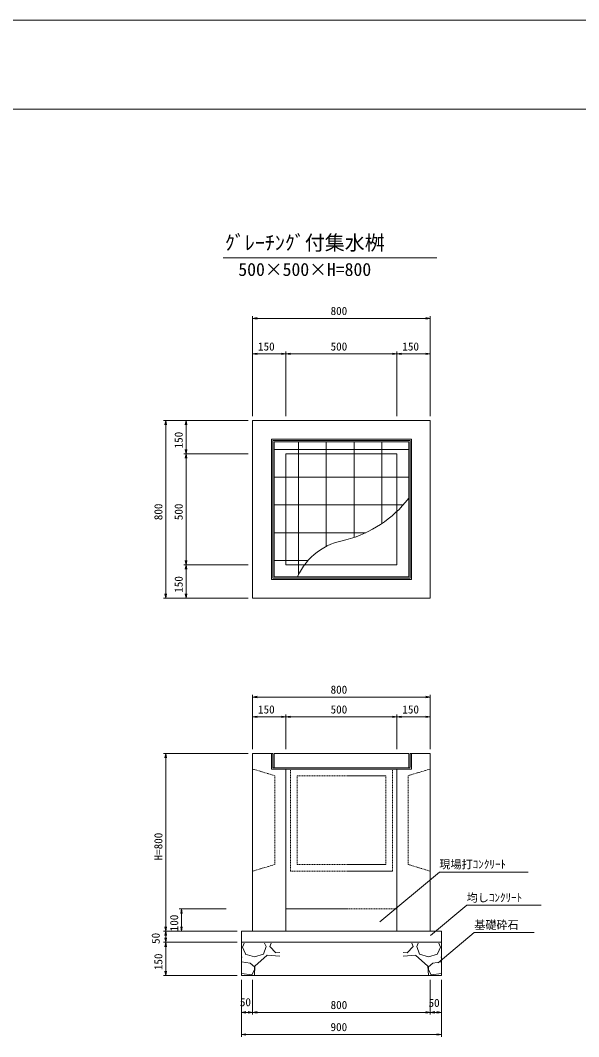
# Model space of a CAD drawing. Units: millimetres on the paper. Extents: x 0 to 841, y 0 to 594.
# Drawn here: x 420.5 to 546.2, y 365.2 to 594 of the extents above; entities that cross this region are included whole.
import ezdxf
from ezdxf.enums import TextEntityAlignment as Align

# ---------------------------------------------------------------- set-up
doc = ezdxf.new("R2010")
doc.units = ezdxf.units.MM
doc.linetypes.add('USER1', pattern=[0.375, 0.25, -0.125])
for name, color, linetype, lineweight in [('D-STR-DIM（寸法）', 7, 'Continuous', 18), ('D-STR-HTXT（旗揚げ）', 7, 'Continuous', 18), ('D-STR-STR1（構造物）', 4, 'Continuous', 18), ('D-STR-STRn（構造物）', 7, 'Continuous', 18), ('D-STR（構造物外形線）', 1, 'Continuous', 18), ('D-TTL(外枠）', 2, 'Continuous', 18), ('DEFPOINTS_2', 8, 'Continuous', 18)]:
    doc.layers.add(name, color=color, linetype=linetype, lineweight=lineweight)
doc.layers.add('D-STR-TXT（文字）', color=7, linetype='Continuous')
doc.layers.add('D-TTL-TXT（文字）', color=7, linetype='Continuous')
doc.styles.add('ＭＳ ゴシック', font='')
doc.styles.get('ＭＳ ゴシック').set_extended_font_data('MS Gothic')

msp = doc.modelspace()

# ---------------------------------------------------------------- linework, layer by layer
at = {"layer": 'D-STR-DIM（寸法）'}
for p, q in [((472.823, 504.898), (472.823, 527.398)), ((472.823, 526.898), (473.823, 527.064)), ((473.823, 526.731), (472.823, 526.898)), ((472.823, 526.898), (473.823, 526.898)), ((511.823, 526.898), (473.823, 526.898)), ((511.823, 527.064), (512.823, 526.898)), ((512.823, 526.898), (511.823, 526.731)), ((512.823, 526.898), (511.823, 526.898)), ((512.823, 504.898), (512.823, 527.398)), ((472.823, 504.898), (472.823, 519.398)), ((472.823, 518.898), (473.823, 519.064)), ((473.823, 518.731), (472.823, 518.898)), ((472.823, 518.898), (473.823, 518.898)), ((479.323, 518.898), (473.823, 518.898)), ((479.323, 519.064), (480.323, 518.898)), ((480.323, 518.898), (479.323, 518.731)), ((480.323, 518.898), (479.323, 518.898)), ((480.323, 504.898), (480.323, 519.398)), ((480.323, 504.898), (480.323, 519.398)), ((480.323, 518.898), (481.323, 519.064)), ((481.323, 518.731), (480.323, 518.898)), ((480.323, 518.898), (481.323, 518.898)), ((504.323, 518.898), (481.323, 518.898)), ((504.323, 519.064), (505.323, 518.898)), ((505.323, 518.898), (504.323, 518.731)), ((505.323, 518.898), (504.323, 518.898)), ((505.323, 504.898), (505.323, 519.398)), ((505.323, 504.898), (505.323, 519.398)), ((505.323, 518.898), (506.323, 519.064)), ((506.323, 518.731), (505.323, 518.898)), ((505.323, 518.898), (506.323, 518.898)), ((511.823, 518.898), (506.323, 518.898)), ((511.823, 519.064), (512.823, 518.898)), ((512.823, 518.898), (511.823, 518.731)), ((512.823, 518.898), (511.823, 518.898)), ((512.823, 504.898), (512.823, 519.398)), ((471.823, 503.898), (452.749, 503.898)), ((453.082, 502.898), (453.249, 503.898)), ((453.249, 503.898), (453.415, 502.898)), ((453.249, 503.898), (453.249, 502.898)), ((471.823, 503.898), (457.323, 503.898)), ((457.656, 502.898), (457.823, 503.898)), ((457.823, 503.898), (457.989, 502.898)), ((457.823, 503.898), (457.823, 502.898)), ((453.249, 502.898), (453.249, 464.898)), ((457.823, 502.898), (457.823, 497.398)), ((457.823, 496.398), (457.656, 497.398)), ((457.989, 497.398), (457.823, 496.398)), ((457.823, 496.398), (457.823, 497.398)), ((471.823, 496.398), (457.323, 496.398)), ((471.823, 496.398), (457.323, 496.398)), ((457.656, 495.398), (457.823, 496.398)), ((457.823, 496.398), (457.989, 495.398)), ((457.823, 496.398), (457.823, 495.398)), ((457.823, 495.398), (457.823, 472.398)), ((471.823, 471.398), (457.323, 471.398)), ((471.823, 471.398), (457.323, 471.398)), ((457.823, 471.398), (457.656, 472.398)), ((457.656, 470.398), (457.823, 471.398)), ((457.989, 472.398), (457.823, 471.398)), ((457.823, 471.398), (457.823, 472.398)), ((457.823, 471.398), (457.989, 470.398)), ((457.823, 471.398), (457.823, 470.398)), ((457.823, 470.398), (457.823, 464.898)), ((453.249, 463.898), (453.082, 464.898)), ((453.415, 464.898), (453.249, 463.898)), ((453.249, 463.898), (453.249, 464.898)), ((457.823, 463.898), (457.656, 464.898)), ((457.989, 464.898), (457.823, 463.898)), ((457.823, 463.898), (457.823, 464.898)), ((471.823, 463.898), (452.749, 463.898)), ((471.823, 463.898), (457.323, 463.898)), ((472.823, 429.928), (472.823, 442.137)), ((472.823, 441.637), (473.823, 441.803)), ((511.823, 441.803), (512.823, 441.637)), ((512.823, 429.928), (512.823, 442.137)), ((473.823, 441.47), (472.823, 441.637)), ((472.823, 441.637), (473.823, 441.637)), ((473.823, 441.637), (511.823, 441.637)), ((512.823, 441.637), (511.823, 441.47)), ((512.823, 441.637), (511.823, 441.637)), ((472.823, 429.928), (472.823, 437.678)), ((472.823, 437.178), (473.823, 437.344)), ((473.823, 437.011), (472.823, 437.178)), ((472.823, 437.178), (473.823, 437.178)), ((473.823, 437.178), (479.323, 437.178)), ((479.323, 437.344), (480.323, 437.178)), ((480.323, 437.178), (479.323, 437.011)), ((480.323, 437.178), (479.323, 437.178)), ((480.323, 429.928), (480.323, 437.678)), ((480.323, 429.928), (480.323, 437.678)), ((480.323, 437.178), (481.323, 437.344)), ((481.323, 437.011), (480.323, 437.178)), ((480.323, 437.178), (481.323, 437.178)), ((481.323, 437.178), (504.323, 437.178)), ((504.323, 437.344), (505.323, 437.178)), ((505.323, 437.178), (504.323, 437.011)), ((505.323, 437.178), (504.323, 437.178)), ((505.323, 429.928), (505.323, 437.678)), ((505.323, 429.928), (505.323, 437.678)), ((505.323, 437.178), (506.323, 437.344)), ((506.323, 437.011), (505.323, 437.178)), ((505.323, 437.178), (506.323, 437.178)), ((506.323, 437.178), (511.823, 437.178)), ((511.823, 437.344), (512.823, 437.178)), ((512.823, 437.178), (511.823, 437.011)), ((512.823, 437.178), (511.823, 437.178)), ((512.823, 429.928), (512.823, 437.678)), ((471.823, 428.928), (452.749, 428.928)), ((453.082, 427.928), (453.249, 428.928)), ((453.249, 428.928), (453.415, 427.928)), ((453.249, 428.928), (453.249, 427.928)), ((453.249, 427.928), (453.249, 389.928)), ((466.823, 393.928), (456.304, 393.928)), ((456.637, 392.928), (456.804, 393.928)), ((456.804, 393.928), (456.97, 392.928)), ((456.804, 393.928), (456.804, 392.928)), ((456.804, 389.928), (456.804, 392.928)), ((453.249, 388.928), (453.082, 389.928)), ((453.415, 389.928), (453.249, 388.928)), ((453.249, 388.928), (453.249, 389.928)), ((456.804, 388.928), (456.637, 389.928)), ((456.97, 389.928), (456.804, 388.928)), ((456.804, 388.928), (456.804, 389.928)), ((469.323, 388.928), (452.749, 388.928)), ((466.823, 388.928), (452.749, 388.928)), ((453.082, 387.928), (453.249, 388.928)), ((453.249, 386.428), (453.082, 387.428)), ((453.249, 388.928), (453.415, 387.928)), ((453.249, 388.928), (453.249, 387.928)), ((453.249, 387.928), (453.249, 387.428)), ((453.415, 387.428), (453.249, 386.428)), ((453.249, 386.428), (453.249, 387.428)), ((469.323, 388.928), (456.304, 388.928)), ((469.323, 386.428), (452.749, 386.428)), ((469.323, 386.428), (452.749, 386.428)), ((453.082, 385.428), (453.249, 386.428)), ((453.249, 386.428), (453.415, 385.428)), ((453.249, 386.428), (453.249, 385.428)), ((453.249, 385.428), (453.249, 379.928)), ((453.249, 378.928), (453.082, 379.928)), ((453.415, 379.928), (453.249, 378.928)), ((453.249, 378.928), (453.249, 379.928)), ((469.323, 378.928), (452.749, 378.928)), ((470.323, 377.928), (470.323, 365.167)), ((470.323, 377.928), (470.323, 370.135)), ((472.823, 377.928), (472.823, 370.135)), ((472.823, 377.928), (472.823, 370.135)), ((512.823, 377.928), (512.823, 370.135)), ((512.823, 377.928), (512.823, 370.135)), ((515.323, 377.928), (515.323, 370.135)), ((515.323, 377.928), (515.323, 365.167)), ((470.323, 370.635), (471.323, 370.801)), ((471.823, 370.801), (472.823, 370.635)), ((472.823, 370.635), (473.823, 370.801)), ((511.823, 370.801), (512.823, 370.635)), ((512.823, 370.635), (513.823, 370.801)), ((514.323, 370.801), (515.323, 370.635)), ((471.323, 370.468), (470.323, 370.635)), ((470.323, 370.635), (471.323, 370.635)), ((471.823, 370.635), (471.323, 370.635)), ((472.823, 370.635), (471.823, 370.468)), ((472.823, 370.635), (471.823, 370.635)), ((473.823, 370.468), (472.823, 370.635)), ((472.823, 370.635), (473.823, 370.635)), ((511.823, 370.635), (473.823, 370.635)), ((512.823, 370.635), (511.823, 370.468)), ((512.823, 370.635), (511.823, 370.635)), ((513.823, 370.468), (512.823, 370.635)), ((512.823, 370.635), (513.823, 370.635)), ((513.823, 370.635), (514.323, 370.635)), ((515.323, 370.635), (514.323, 370.468)), ((515.323, 370.635), (514.323, 370.635)), ((470.323, 365.667), (471.323, 365.833)), ((471.323, 365.5), (470.323, 365.667)), ((470.323, 365.667), (471.323, 365.667)), ((514.323, 365.667), (471.323, 365.667)), ((514.323, 365.833), (515.323, 365.667)), ((515.323, 365.667), (514.323, 365.5)), ((515.323, 365.667), (514.323, 365.667))]:
    msp.add_line(p, q, dxfattribs=at)
at = {"layer": 'D-STR-HTXT（旗揚げ）'}
for p, q in [((466.22, 540.543), (514.329, 540.543)), ((501.472, 391.006), (514.876, 402.242)), ((534.911, 402.242), (514.876, 402.242)), ((512.904, 387.929), (521.028, 394.739)), ((537.795, 394.739), (521.028, 394.739)), ((514.607, 381.802), (522.73, 388.612)), ((536.204, 388.612), (522.73, 388.612))]:
    msp.add_line(p, q, dxfattribs=at)
at = {"layer": 'D-STR-STR1（構造物）'}
for p, q in [((477.048, 468.123), (477.048, 499.673)), ((508.598, 499.673), (477.048, 499.673)), ((508.298, 499.373), (477.348, 499.373)), ((477.348, 468.423), (477.348, 499.373)), ((507.998, 499.073), (477.648, 499.073)), ((477.648, 468.723), (477.648, 499.073)), ((483.168, 496.398), (483.168, 498.998)), ((489.418, 496.398), (489.418, 498.998)), ((495.668, 496.398), (495.668, 498.998)), ((501.918, 496.398), (501.918, 498.998)), ((507.998, 468.723), (507.998, 499.073)), ((508.298, 468.423), (508.298, 499.373)), ((508.598, 468.123), (508.598, 499.673)), ((507.923, 497.378), (477.723, 497.378)), ((483.168, 471.398), (483.168, 496.398)), ((489.418, 475.557), (489.418, 496.398)), ((495.668, 477.561), (495.668, 496.398)), ((501.918, 480.692), (501.918, 496.398)), ((480.323, 491.128), (477.723, 491.128)), ((505.323, 491.128), (480.323, 491.128)), ((507.923, 491.128), (505.323, 491.128)), ((480.323, 484.878), (477.723, 484.878)), ((505.323, 484.878), (480.323, 484.878)), ((506.713, 484.878), (505.323, 484.878)), ((480.323, 478.628), (477.723, 478.628)), ((498.296, 478.628), (480.323, 478.628)), ((480.323, 472.378), (477.723, 472.378)), ((485.311, 472.378), (480.323, 472.378)), ((483.168, 469.242), (483.168, 471.398)), ((508.598, 468.123), (477.048, 468.123)), ((508.298, 468.423), (477.348, 468.423)), ((507.998, 468.723), (477.648, 468.723)), ((477.048, 428.928), (477.048, 425.378)), ((477.348, 428.928), (477.048, 428.928)), ((477.048, 425.528), (477.048, 428.928)), ((477.348, 425.828), (477.348, 428.928)), ((507.998, 428.928), (477.648, 428.928)), ((477.648, 425.678), (477.648, 428.928)), ((507.998, 428.928), (507.998, 425.678)), ((508.298, 428.928), (508.598, 428.928)), ((508.298, 425.828), (508.298, 428.928)), ((508.598, 428.928), (508.598, 425.378)), ((508.598, 425.528), (508.598, 428.928)), ((508.148, 425.678), (477.498, 425.678)), ((477.648, 425.678), (477.648, 426.178)), ((477.998, 425.678), (477.648, 425.678)), ((508.598, 425.378), (477.048, 425.378))]:
    msp.add_line(p, q, dxfattribs=at)
at = {"layer": 'D-STR-STR1（構造物）', "color": 7, "linetype": 'USER1'}
msp.add_line((480.323, 393.928), (505.323, 393.928), dxfattribs=at)
at = {"layer": 'D-STR-STR1（構造物）'}
for centre, radius, start, end in [((487.053, 502.563), 26.444, 284.87436, 322.11183), ((496.067, 462.726), 14.451, 98.86108, 155.15503), ((477.498, 425.828), 0.15, 180, 270), ((508.148, 425.828), 0.15, 270, 0)]:
    msp.add_arc(centre, radius, start, end, dxfattribs=at)
at = {"layer": 'D-STR-STRn（構造物）'}
for p, q in [((472.823, 388.928), (470.323, 388.928)), ((472.823, 388.928), (470.323, 388.928)), ((470.323, 388.928), (470.323, 378.928)), ((512.823, 388.928), (515.323, 388.928)), ((512.823, 388.928), (515.323, 388.928)), ((512.823, 388.928), (515.323, 388.928)), ((515.323, 388.928), (515.323, 378.928)), ((515.323, 386.428), (470.323, 386.428)), ((470.456, 385.464), (471.176, 383.784)), ((470.587, 385.466), (470.904, 386.205)), ((475.263, 383.775), (475.863, 385.455)), ((475.518, 386.205), (475.86, 385.464)), ((476.697, 385.461), (476.976, 386.205)), ((478.018, 384.043), (476.698, 385.483)), ((507.627, 384.043), (508.947, 385.483)), ((508.948, 385.461), (508.669, 386.205)), ((510.383, 383.775), (509.783, 385.455)), ((510.127, 386.205), (509.785, 385.464)), ((515.189, 385.464), (514.469, 383.784)), ((515.058, 385.466), (514.741, 386.205)), ((470.46, 383.063), (470.323, 383.109)), ((470.323, 382.992), (470.446, 383.066)), ((471.168, 383.772), (473.208, 383.173)), ((473.23, 383.172), (475.27, 383.772)), ((476.109, 383.545), (473.349, 381.025)), ((478.941, 383.289), (476.101, 383.525)), ((478.941, 384.119), (478.004, 384.037)), ((506.704, 384.119), (507.641, 384.037)), ((506.704, 383.289), (509.544, 383.525)), ((509.536, 383.545), (512.296, 381.025)), ((512.415, 383.172), (510.375, 383.772)), ((514.477, 383.772), (512.437, 383.173)), ((515.185, 383.063), (515.323, 383.109)), ((515.323, 382.992), (515.199, 383.066)), ((472.274, 381.753), (470.323, 382.046)), ((473.231, 380.889), (472.271, 381.729)), ((472.603, 379.099), (473.203, 380.179)), ((473.218, 380.184), (473.218, 380.904)), ((473.341, 381.02), (473.245, 379.005)), ((512.304, 381.02), (512.4, 379.005)), ((512.414, 380.889), (513.374, 381.729)), ((512.427, 380.184), (512.427, 380.904)), ((513.042, 379.099), (512.442, 380.179)), ((513.371, 381.753), (515.323, 382.046)), ((470.323, 379.374), (472.622, 379.099)), ((470.323, 378.928), (515.323, 378.928)), ((515.323, 379.374), (513.023, 379.099))]:
    msp.add_line(p, q, dxfattribs=at)
at = {"layer": 'D-STR（構造物外形線）'}
for p, q in [((472.823, 503.898), (512.823, 503.898)), ((472.823, 463.898), (472.823, 503.898)), ((512.823, 463.898), (512.823, 503.898)), ((480.323, 496.398), (505.323, 496.398)), ((480.323, 471.398), (480.323, 496.398)), ((505.323, 471.398), (505.323, 496.398)), ((480.323, 471.398), (505.323, 471.398)), ((472.823, 463.898), (512.823, 463.898)), ((472.823, 388.928), (472.823, 428.928)), ((472.823, 428.928), (477.048, 428.928)), ((508.598, 428.928), (512.823, 428.928)), ((512.823, 388.928), (512.823, 428.928)), ((480.323, 388.928), (480.323, 425.378)), ((505.323, 388.928), (505.323, 425.378)), ((472.823, 388.928), (512.823, 388.928))]:
    msp.add_line(p, q, dxfattribs=at)
at = {"layer": 'D-STR（構造物外形線）', "linetype": 'USER1'}
for p, q in [((472.823, 425.428), (477.823, 423.928)), ((477.823, 403.928), (477.823, 423.928)), ((481.323, 402.428), (481.323, 425.428)), ((481.323, 425.428), (504.323, 425.428)), ((482.823, 403.928), (482.823, 423.928)), ((482.823, 423.928), (502.823, 423.928)), ((502.823, 403.928), (502.823, 423.928)), ((504.323, 402.428), (504.323, 425.428)), ((507.823, 423.928), (512.823, 425.428)), ((507.823, 403.928), (507.823, 423.928)), ((472.823, 402.428), (477.823, 403.928)), ((482.823, 403.928), (502.823, 403.928)), ((507.823, 403.928), (512.823, 402.428)), ((481.323, 402.428), (504.323, 402.428))]:
    msp.add_line(p, q, dxfattribs=at)
at = {"layer": 'D-TTL(外枠）'}
msp.add_line((23, 574), (818, 574), dxfattribs=at)
at = {"layer": 'DEFPOINTS_2'}
msp.add_line((0, 594), (841, 594), dxfattribs=at)

# ---------------------------------------------------------------- texts
at = {"layer": 'D-STR-DIM（寸法）', "style": 'ＭＳ ゴシック'}
for s, p in [('800', (490.38, 527.098)), ('150', (474.041, 519.098)), ('500', (490.38, 519.098)), ('150', (506.541, 519.098)), ('800', (490.38, 441.837)), ('150', (474.041, 437.378)), ('500', (490.38, 437.378)), ('150', (506.541, 437.378)), ('50', (469.942, 371.472)), ('800', (490.38, 370.835)), ('50', (512.442, 371.302)), ('900', (490.367, 365.867))]:
    msp.add_text(s, height=1.833, dxfattribs=at).set_placement(p, align=Align.BOTTOM_LEFT)
for s, p in [('150', (457.623, 497.616)), ('800', (453.049, 481.455)), ('500', (457.623, 481.455)), ('150', (457.623, 465.116)), ('H=800', (453.049, 404.854)), ('100', (456.604, 388.896)), ('50', (452.449, 386.047)), ('150', (453.049, 380.146))]:
    msp.add_text(s, height=1.833, rotation=90, dxfattribs=at).set_placement(p, align=Align.BOTTOM_LEFT)
at = {"layer": 'D-STR-TXT（文字）', "style": 'ＭＳ ゴシック'}
for s, p in [('現場打ｺﾝｸﾘｰﾄ', (514.876, 402.494)), ('均しｺﾝｸﾘｰﾄ', (521.028, 394.991)), ('基礎砕石', (522.73, 388.864))]:
    msp.add_text(s, height=1.833, dxfattribs=at).set_placement(p, align=Align.BOTTOM_LEFT)
at = {"layer": 'D-TTL-TXT（文字）', "style": 'ＭＳ ゴシック'}
for s, height, p in [('ｸﾞﾚｰﾁﾝｸﾞ付集水桝', 3.299, (466.57, 541.287)), ('500×500×H=800', 2.933, (469.592, 535.564))]:
    msp.add_text(s, height=height, dxfattribs=at).set_placement(p, align=Align.BOTTOM_LEFT)

doc.saveas('drawing.dxf')
